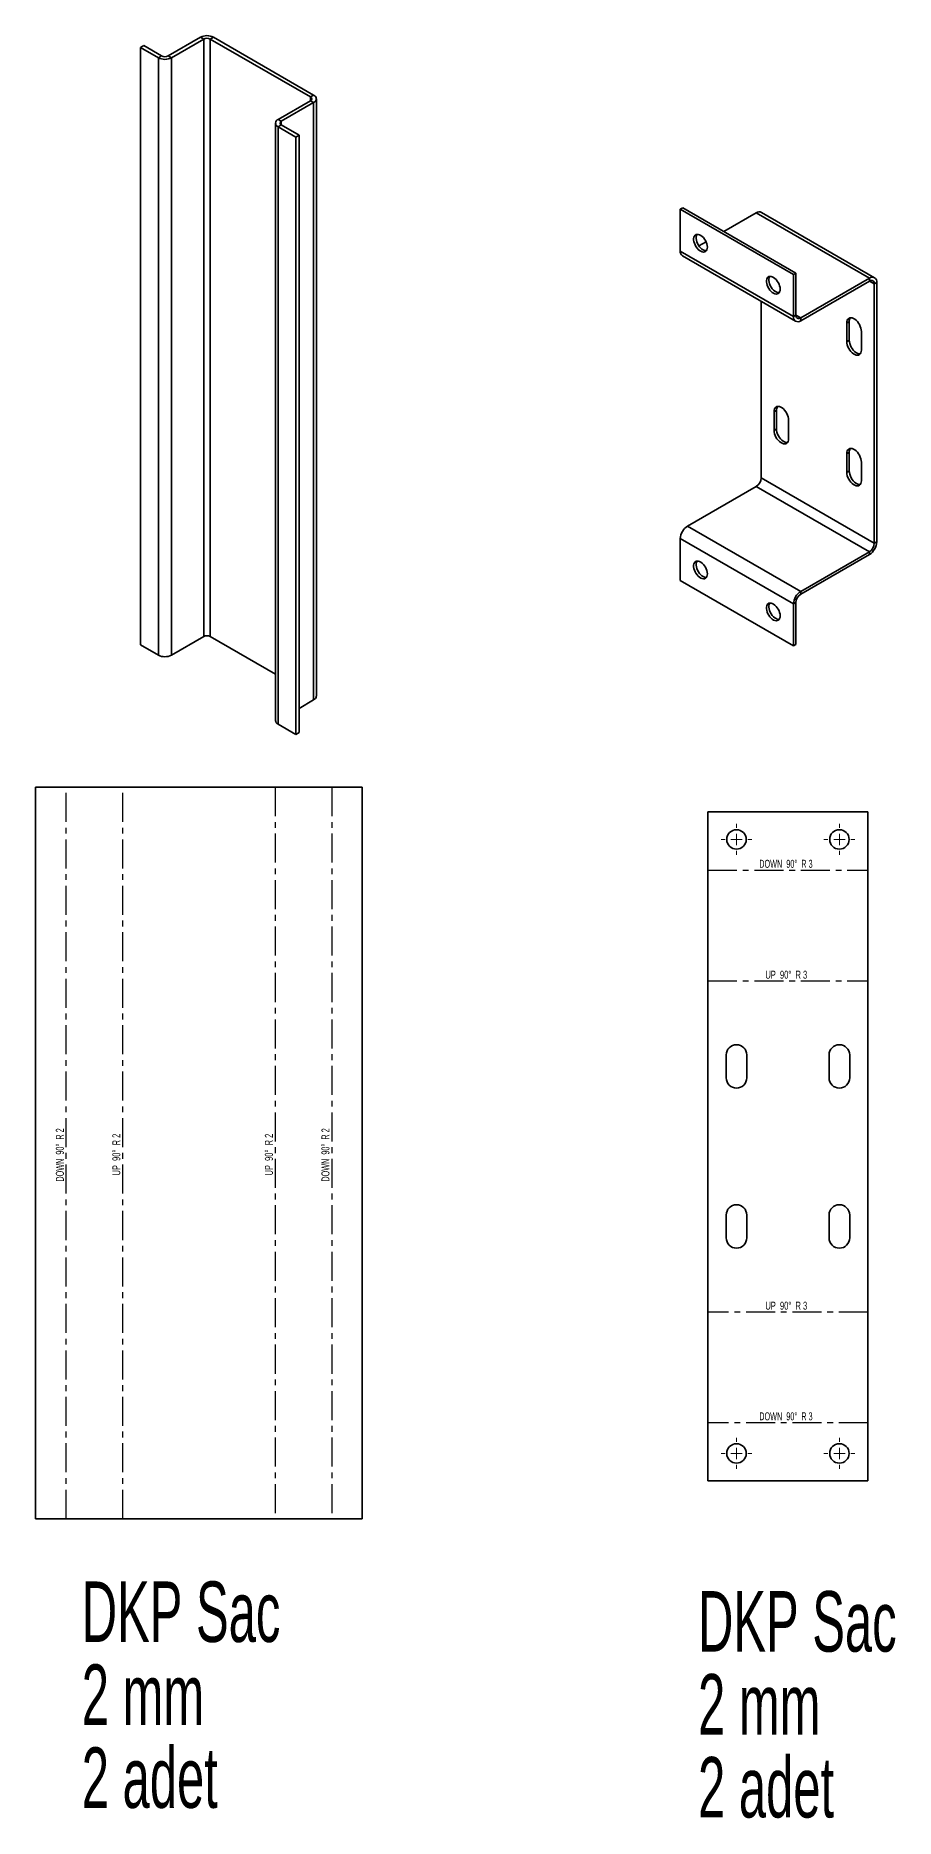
# Model space of a CAD drawing. Header units: millimetres. Extents: x -1278 to 755, y -664 to 781.
# Drawn here: x 379 to 755, y -650 to 130 of the extents above; entities that cross this region are included whole.
import ezdxf

# ---------------------------------------------------------------- set-up
doc = ezdxf.new("R2010")
doc.units = ezdxf.units.MM
doc.linetypes.add('CENTERX2', pattern=[20.32, 12.7, -2.54, 2.54, -2.54])
doc.styles.add('SLDTEXTSTYLE0', font='TXT', dxfattribs={"width": 0.605})
doc.styles.add('SLDTEXTSTYLE1', font='TXT', dxfattribs={"width": 0.5675})
doc.styles.add('SLDTEXTSTYLE2', font='TXT', dxfattribs={"width": 0.56125})

# ---------------------------------------------------------------- blocks, each defined once
blk = doc.blocks.new('SW_NOTE_0_1')
at = {"color": 0, "linetype": 'Continuous', "lineweight": 0, "char_height": 26.458, "attachment_point": 1, "style": 'SLDTEXTSTYLE0'}
for s, insert in [('DKP Sac', (0, 34.11)), ('2 mm', (0, -2.17)), ('2 adet', (0, -38.45))]:
    blk.add_mtext(s, dxfattribs=dict(at, insert=insert))
blk = doc.blocks.new('SW_NOTE_0_2')
at = {"color": 0, "linetype": 'Continuous', "lineweight": 0, "char_height": 26.458, "attachment_point": 1, "style": 'SLDTEXTSTYLE0'}
for s, insert in [('DKP Sac', (0, 34.11)), ('2 mm', (0, -2.17)), ('2 adet', (0, -38.45))]:
    blk.add_mtext(s, dxfattribs=dict(at, insert=insert))
blk = doc.blocks.new('SW_CENTERMARKSYMBOL_0')
at = {"color": 0, "linetype": 'Continuous', "lineweight": 18}
for p, q in [((-5, 0), (-6.75, 0)), ((0, 0), (-2.5, 0)), ((0, 5), (0, 6.75)), ((0, 0), (0, 2.5)), ((0, 0), (0, -2.5)), ((0, 0), (2.5, 0)), ((5, 0), (6.75, 0)), ((0, -5), (0, -6.75))]:
    blk.add_line(p, q, dxfattribs=at)
blk = doc.blocks.new('SW_CENTERMARKSYMBOL_1')
at = {"color": 0, "linetype": 'Continuous', "lineweight": 18}
for p, q in [((-5, 0), (-6.75, 0)), ((0, 0), (-2.5, 0)), ((0, 5), (0, 6.75)), ((0, 0), (0, 2.5)), ((0, 0), (0, -2.5)), ((0, 0), (2.5, 0)), ((5, 0), (6.75, 0)), ((0, -5), (0, -6.75))]:
    blk.add_line(p, q, dxfattribs=at)
blk = doc.blocks.new('SW_CENTERMARKSYMBOL_2')
at = {"color": 0, "linetype": 'Continuous', "lineweight": 18}
for p, q in [((-5, 0), (-6.75, 0)), ((0, 0), (-2.5, 0)), ((0, 5), (0, 6.75)), ((0, 0), (0, 2.5)), ((0, 0), (0, -2.5)), ((0, 0), (2.5, 0)), ((5, 0), (6.75, 0)), ((0, -5), (0, -6.75))]:
    blk.add_line(p, q, dxfattribs=at)
blk = doc.blocks.new('SW_CENTERMARKSYMBOL_3')
at = {"color": 0, "linetype": 'Continuous', "lineweight": 18}
for p, q in [((-5, 0), (-6.75, 0)), ((0, 0), (-2.5, 0)), ((0, 5), (0, 6.75)), ((0, 0), (0, 2.5)), ((0, 0), (0, -2.5)), ((0, 0), (2.5, 0)), ((5, 0), (6.75, 0)), ((0, -5), (0, -6.75))]:
    blk.add_line(p, q, dxfattribs=at)

msp = doc.modelspace()

# ---------------------------------------------------------------- linework, layer by layer
at = {"color": 7, "linetype": 'Continuous', "lineweight": 35}
for p, q in [((425.25, 124.87), (426.67, 125.68)), ((433.03, 120.38), (425.25, 124.87)), ((425.25, 124.87), (425.25, -136.43)), ((434.45, 121.19), (426.67, 125.68)), ((451.42, 129.36), (437.28, 121.19)), ((452.83, 128.54), (438.69, 120.38)), ((452.83, 128.54), (451.42, 129.36)), ((452.83, 128.54), (452.83, -132.75)), ((457.07, 129.36), (455.66, 128.54)), ((499.5, 103.23), (455.66, 128.54)), ((455.66, 128.54), (455.66, -132.75)), ((500.91, 104.05), (457.07, 129.36)), ((433.03, 120.38), (434.45, 121.19)), ((433.03, 120.38), (433.03, -140.92)), ((437.28, 121.19), (438.69, 120.38)), ((438.69, 120.38), (438.69, -140.92)), ((485.36, 93.43), (499.5, 101.6)), ((499.5, 103.23), (500.91, 104.05)), ((499.5, 103.23), (499.5, 101.6)), ((500.91, 100.78), (499.5, 101.6)), ((502.09, -158.88), (502.09, 102.41)), ((486.77, 92.62), (500.91, 100.78)), ((500.91, 100.78), (500.91, -160.51)), ((484.19, 91.8), (484.19, -169.49)), ((485.36, 93.43), (486.77, 92.62)), ((486.77, 90.98), (485.36, 90.17)), ((493.14, 85.68), (485.36, 90.17)), ((485.36, 90.17), (485.36, -171.13)), ((486.77, 92.62), (486.77, 90.98)), ((494.55, 86.49), (486.77, 90.98)), ((494.55, 86.49), (493.14, 85.68)), ((494.55, 86.49), (494.55, -174.8)), ((493.14, 85.68), (493.14, -175.62)), ((661.25, 54.16), (662.31, 54.78)), ((711.81, 26.2), (662.31, 54.78)), ((710.75, 25.59), (661.25, 54.16)), ((661.25, 35.79), (661.25, 54.16)), ((694.48, 52.53), (680.35, 44.36)), ((743.98, 23.95), (694.48, 52.53)), ((746.23, 24.18), (696.73, 52.75)), ((672.54, 39.86), (669.41, 38.05)), ((710.75, 7.22), (661.25, 35.79)), ((662.18, 33.73), (711.68, 5.16)), ((710.75, 25.59), (711.81, 26.2)), ((710.75, 7.22), (710.75, 25.59)), ((711.81, 7.83), (711.81, 26.2)), ((743.98, 23.95), (713.93, 6.6)), ((743.98, 22.73), (743.98, 23.95)), ((743.98, 22.73), (713.93, 5.38)), ((746.1, 21.5), (743.98, 22.73)), ((747.16, 22.12), (746.1, 21.5)), ((746.1, -92), (746.1, 21.5)), ((747.16, -91.38), (747.16, 22.12)), ((696.61, -63.42), (696.61, 13.86)), ((710.75, 7.22), (711.81, 7.83)), ((713.93, 6.6), (711.81, 7.83)), ((713.93, 6.6), (713.93, 5.38)), ((735.14, 4.97), (734.08, 4.35)), ((734.08, 4.35), (734.08, -3.81)), ((735.14, 4.97), (735.14, -3.2)), ((740.45, -7.48), (740.45, 0.68)), ((735.14, -3.2), (734.08, -3.81)), ((703.32, -33.82), (702.26, -34.43)), ((702.26, -34.43), (702.26, -42.6)), ((703.32, -33.82), (703.32, -41.99)), ((708.63, -46.27), (708.63, -38.11)), ((703.32, -41.99), (702.26, -42.6)), ((735.14, -52.19), (734.08, -52.8)), ((734.08, -52.8), (734.08, -60.97)), ((735.14, -52.19), (735.14, -60.36)), ((735.14, -60.36), (734.08, -60.97)), ((740.45, -64.64), (740.45, -56.48)), ((664.43, -84.44), (694.48, -67.1)), ((743.98, -95.67), (694.48, -67.1)), ((746.1, -92), (696.61, -63.42)), ((713.93, -113.02), (664.43, -84.44)), ((710.75, -118.53), (661.25, -89.96)), ((661.25, -108.33), (661.25, -89.96)), ((746.1, -92), (747.16, -91.38)), ((713.93, -113.02), (743.98, -95.67)), ((713.93, -114.24), (743.98, -96.9)), ((743.98, -96.9), (743.98, -95.67)), ((710.75, -136.9), (661.25, -108.33)), ((713.93, -113.02), (713.93, -114.24)), ((711.81, -117.92), (710.75, -118.53)), ((710.75, -136.9), (710.75, -118.53)), ((711.81, -136.29), (711.81, -117.92)), ((433.03, -140.92), (425.25, -136.43)), ((452.83, -132.75), (438.69, -140.92)), ((484.19, -149.22), (455.66, -132.75)), ((711.81, -136.29), (710.75, -136.9)), ((494.55, -164.19), (500.91, -160.51)), ((493.14, -175.62), (485.36, -171.13)), ((494.55, -174.8), (493.14, -175.62)), ((379.35, -198.66), (379.35, -518.66)), ((522.2, -198.66), (379.35, -198.66)), ((522.2, -198.66), (522.2, -518.66)), ((743.33, -209.52), (673.33, -209.52)), ((673.33, -502.08), (673.33, -209.52)), ((743.33, -502.08), (743.33, -209.52)), ((681.33, -315.8), (681.33, -325.8)), ((690.33, -325.8), (690.33, -315.8)), ((726.33, -315.8), (726.33, -325.8)), ((735.33, -325.8), (735.33, -315.8)), ((681.33, -385.8), (681.33, -395.8)), ((690.33, -395.8), (690.33, -385.8)), ((726.33, -385.8), (726.33, -395.8)), ((735.33, -395.8), (735.33, -385.8)), ((743.33, -502.08), (673.33, -502.08)), ((522.2, -518.66), (379.35, -518.66))]:
    msp.add_line(p, q, dxfattribs=at)
at = {"color": 7, "linetype": 'CENTERX2'}
for p, q in [((392.7, -518.66), (392.7, -198.66)), ((417.42, -518.66), (417.42, -198.66)), ((484.13, -198.66), (484.13, -518.66)), ((508.84, -198.66), (508.84, -518.66)), ((673.33, -234.96), (743.33, -234.96)), ((673.33, -283.35), (743.33, -283.35)), ((743.33, -428.24), (673.33, -428.24)), ((743.33, -476.63), (673.33, -476.63))]:
    msp.add_line(p, q, dxfattribs=at)
at = {"color": 7, "linetype": 'Continuous', "lineweight": 35, "flags": 128}
for points in [[(673.09, 37.53), (673.04, 38.22), (672.88, 38.94), (672.62, 39.68), (672.26, 40.4), (671.83, 41.08), (671.34, 41.7), (670.8, 42.23), (670.23, 42.65), (669.66, 42.94), (669.11, 43.11), (668.59, 43.14), (668.12, 43.02), (667.73, 42.77), (667.42, 42.39), (667.21, 41.9), (667.1, 41.32), (667.1, 40.66), (667.21, 39.95), (667.42, 39.21), (667.73, 38.48), (668.12, 37.78), (668.59, 37.12), (669.11, 36.55), (669.66, 36.07), (670.23, 35.71), (670.8, 35.48), (671.34, 35.38), (671.83, 35.43), (672.26, 35.61), (672.62, 35.93), (672.88, 36.36), (673.04, 36.9), (673.09, 37.53)], [(668.56, 43.13), (668.48, 43.01), (668.27, 42.52), (668.16, 41.93), (668.16, 41.27), (668.27, 40.56), (668.48, 39.83), (668.79, 39.09), (669.18, 38.39), (669.65, 37.74), (670.17, 37.16), (670.72, 36.69), (671.29, 36.33), (671.86, 36.09), (672.4, 36), (672.68, 36)], [(704.91, 19.16), (704.86, 19.85), (704.7, 20.57), (704.44, 21.31), (704.08, 22.03), (703.65, 22.71), (703.16, 23.33), (702.62, 23.86), (702.05, 24.28), (701.48, 24.57), (700.93, 24.74), (700.41, 24.77), (699.94, 24.65), (699.55, 24.4), (699.24, 24.03), (699.03, 23.54), (698.92, 22.95), (698.92, 22.29), (699.03, 21.58), (699.24, 20.84), (699.55, 20.11), (699.94, 19.41), (700.41, 18.76), (700.93, 18.18), (701.48, 17.7), (702.05, 17.34), (702.62, 17.11), (703.16, 17.02), (703.65, 17.06), (704.08, 17.24), (704.44, 17.56), (704.7, 17.99), (704.86, 18.53), (704.91, 19.16)], [(700.38, 24.76), (700.3, 24.64), (700.09, 24.15), (699.98, 23.56), (699.98, 22.9), (700.09, 22.19), (700.3, 21.46), (700.61, 20.72), (701, 20.02), (701.47, 19.37), (701.99, 18.79), (702.54, 18.32), (703.11, 17.96), (703.68, 17.72), (704.22, 17.63), (704.5, 17.63)], [(740.45, 0.68), (740.39, 1.39), (740.23, 2.13), (739.97, 2.89), (739.62, 3.64), (739.18, 4.34), (738.68, 4.99), (738.14, 5.55), (737.56, 6.01), (736.97, 6.35), (736.39, 6.55), (735.85, 6.63), (735.35, 6.56), (734.91, 6.35), (734.56, 6.01), (734.3, 5.56), (734.14, 5), (734.08, 4.35)], [(734.08, -3.81), (734.14, -4.52), (734.3, -5.26), (734.56, -6.02), (734.91, -6.77), (735.35, -7.47), (735.85, -8.12), (736.39, -8.68), (736.97, -9.14), (737.56, -9.48), (738.14, -9.68), (738.68, -9.76), (739.18, -9.69), (739.62, -9.48), (739.97, -9.14), (740.23, -8.69), (740.39, -8.13), (740.45, -7.48)], [(735.14, -3.2), (735.2, -3.91), (735.36, -4.65), (735.62, -5.41), (735.97, -6.15), (736.41, -6.86), (736.91, -7.51), (737.45, -8.07), (738.03, -8.52), (738.62, -8.86), (739.2, -9.07), (739.74, -9.14), (739.98, -9.13)], [(708.63, -38.11), (708.57, -37.4), (708.41, -36.66), (708.15, -35.9), (707.8, -35.15), (707.36, -34.45), (706.86, -33.8), (706.32, -33.24), (705.74, -32.78), (705.15, -32.44), (704.57, -32.23), (704.03, -32.16), (703.53, -32.23), (703.09, -32.44), (702.74, -32.78), (702.48, -33.23), (702.32, -33.79), (702.26, -34.43)], [(702.26, -42.6), (702.32, -43.31), (702.48, -44.05), (702.74, -44.81), (703.09, -45.55), (703.53, -46.26), (704.03, -46.91), (704.57, -47.47), (705.15, -47.93), (705.74, -48.26), (706.32, -48.47), (706.86, -48.54), (707.36, -48.48), (707.8, -48.27), (708.15, -47.93), (708.41, -47.48), (708.57, -46.92), (708.63, -46.27)], [(703.32, -41.99), (703.38, -42.69), (703.54, -43.44), (703.8, -44.2), (704.15, -44.94), (704.59, -45.65), (705.09, -46.29), (705.63, -46.86), (706.21, -47.31), (706.8, -47.65), (707.38, -47.86), (707.92, -47.93), (708.16, -47.92)], [(740.45, -56.48), (740.39, -55.77), (740.23, -55.03), (739.97, -54.27), (739.62, -53.52), (739.18, -52.82), (738.68, -52.17), (738.14, -51.61), (737.56, -51.15), (736.97, -50.81), (736.39, -50.6), (735.85, -50.53), (735.35, -50.6), (734.91, -50.81), (734.56, -51.14), (734.3, -51.6), (734.14, -52.16), (734.08, -52.8)], [(734.08, -60.97), (734.14, -61.68), (734.3, -62.42), (734.56, -63.18), (734.91, -63.92), (735.35, -64.63), (735.85, -65.28), (736.39, -65.84), (736.97, -66.3), (737.56, -66.63), (738.14, -66.84), (738.68, -66.91), (739.18, -66.84), (739.62, -66.64), (739.97, -66.3), (740.23, -65.85), (740.39, -65.29), (740.45, -64.64)], [(735.14, -60.36), (735.2, -61.06), (735.36, -61.81), (735.62, -62.57), (735.97, -63.31), (736.41, -64.02), (736.91, -64.66), (737.45, -65.22), (738.03, -65.68), (738.62, -66.02), (739.2, -66.23), (739.74, -66.3), (739.98, -66.29)], [(673.09, -105.37), (673.04, -104.68), (672.88, -103.95), (672.62, -103.22), (672.26, -102.49), (671.83, -101.81), (671.34, -101.2), (670.8, -100.67), (670.23, -100.25), (669.66, -99.95), (669.11, -99.79), (668.59, -99.76), (668.12, -99.87), (667.73, -100.12), (667.42, -100.5), (667.21, -100.99), (667.1, -101.58), (667.1, -102.24), (667.21, -102.95), (667.42, -103.68), (667.73, -104.41), (668.12, -105.12), (668.59, -105.77), (669.11, -106.34), (669.66, -106.82), (670.23, -107.18), (670.8, -107.41), (671.34, -107.51), (671.83, -107.47), (672.26, -107.28), (672.62, -106.97), (672.88, -106.53), (673.04, -105.99), (673.09, -105.37)], [(668.56, -99.76), (668.48, -99.89), (668.27, -100.38), (668.16, -100.96), (668.16, -101.62), (668.27, -102.33), (668.48, -103.07), (668.79, -103.8), (669.18, -104.51), (669.65, -105.16), (670.17, -105.73), (670.72, -106.21), (671.29, -106.57), (671.86, -106.8), (672.4, -106.9), (672.68, -106.89)], [(704.91, -123.74), (704.86, -123.05), (704.7, -122.32), (704.44, -121.58), (704.08, -120.86), (703.65, -120.18), (703.16, -119.57), (702.62, -119.04), (702.05, -118.62), (701.48, -118.32), (700.93, -118.15), (700.41, -118.13), (699.94, -118.24), (699.55, -118.49), (699.24, -118.87), (699.03, -119.36), (698.92, -119.94), (698.92, -120.6), (699.03, -121.31), (699.24, -122.05), (699.55, -122.78), (699.94, -123.49), (700.41, -124.14), (700.93, -124.71), (701.48, -125.19), (702.05, -125.55), (702.62, -125.78), (703.16, -125.88), (703.65, -125.83), (704.08, -125.65), (704.44, -125.34), (704.7, -124.9), (704.86, -124.36), (704.91, -123.74)], [(700.38, -118.13), (700.3, -118.26), (700.09, -118.75), (699.98, -119.33), (699.98, -119.99), (700.09, -120.7), (700.3, -121.44), (700.61, -122.17), (701, -122.88), (701.47, -123.53), (701.99, -124.1), (702.54, -124.58), (703.11, -124.94), (703.68, -125.17), (704.22, -125.27), (704.5, -125.26)]]:
    msp.add_lwpolyline(points, dxfattribs=at)
at = {"color": 7, "linetype": 'Continuous', "lineweight": 35}
for centre in [(685.83, -221.52), (730.83, -221.52), (685.83, -490.08), (730.83, -490.08)]:
    msp.add_circle(centre, 4.25, dxfattribs=at)
for centre, radius, start, end in [((454.25, 123.9), 6.15, 62.60967, 117.39033), ((454.25, 125.81), 3.07, 62.60967, 117.39033), ((435.86, 125.83), 6.15, 242.60967, 297.39033), ((435.86, 123.92), 3.07, 242.60967, 297.39033), ((499.19, 102.41), 0.873, 290.78342, 69.21658), ((500.3, 102.41), 1.75, 290.78342, 69.21658), ((485.98, 91.8), 1.75, 110.78342, 249.21658), ((487.08, 91.8), 0.873, 110.78342, 249.21658), ((695.8, 50.69), 2.26, 65.69288, 125.61758), ((663.46, 35.55), 2.22, 173.70115, 234.98667), ((745.22, 22.43), 1.97, 350.78596, 129.20329), ((744.81, 21.71), 1.31, 350.78596, 129.20329), ((713.1, 7.62), 1.31, 170.78596, 309.20329), ((712.69, 6.9), 1.97, 170.78596, 309.20329), ((737.84, 5.09), 2.7, 145.76176, 182.64452), ((706.02, -33.7), 2.7, 145.76176, 182.64452), ((737.84, -52.07), 2.7, 145.76176, 182.64452), ((692, -63.21), 4.61, 302.60548, 357.39452), ((668.16, -90.27), 6.92, 122.60548, 177.39452), ((740.26, -91.07), 6.92, 302.60548, 357.39452), ((741.5, -91.79), 4.61, 302.60548, 357.39452), ((717.66, -118.84), 6.92, 122.60548, 177.39452), ((716.41, -118.13), 4.61, 122.60548, 177.39452), ((454.25, -135.48), 3.07, 62.60967, 117.39033), ((435.86, -135.46), 6.15, 242.60967, 297.39033), ((500.08, -158.68), 2.01, 294.37466, 354.3052), ((486.19, -169.29), 2.01, 185.6948, 245.62534), ((685.83, -315.8), 4.5, 0, 180), ((730.83, -315.8), 4.5, 0, 180), ((685.83, -325.8), 4.5, 180, 0), ((730.83, -325.8), 4.5, 180, 0), ((685.83, -385.8), 4.5, 0, 180), ((730.83, -385.8), 4.5, 0, 180), ((685.83, -395.8), 4.5, 180, 0), ((730.83, -395.8), 4.5, 180, 0)]:
    msp.add_arc(centre, radius, start, end, dxfattribs=at)

# ---------------------------------------------------------------- block references
at = {"color": 7, "linetype": 'Continuous', "lineweight": 0}
for name, p in [('SW_CENTERMARKSYMBOL_3', (685.83, -221.52)), ('SW_CENTERMARKSYMBOL_2', (730.83, -221.52)), ('SW_CENTERMARKSYMBOL_0', (685.83, -490.08)), ('SW_CENTERMARKSYMBOL_1', (730.83, -490.08)), ('SW_NOTE_0_1', (399.51, -580.2)), ('SW_NOTE_0_2', (669.02, -584.41))]:
    msp.add_blockref(name, p, dxfattribs=at)

# ---------------------------------------------------------------- texts
at = {"color": 7, "linetype": 'Continuous', "lineweight": 0, "char_height": 3.5, "attachment_point": 2}
for s, insert, style in [('DOWN  90°  R 3', (707.45, -230.43), 'SLDTEXTSTYLE1'), ('UP  90°  R 3', (707.61, -278.94), 'SLDTEXTSTYLE2'), ('UP  90°  R 3', (707.61, -423.71), 'SLDTEXTSTYLE2'), ('DOWN  90°  R 3', (707.45, -472.1), 'SLDTEXTSTYLE1')]:
    msp.add_mtext(s, dxfattribs=dict(at, insert=insert, style=style))
at = {"color": 7, "linetype": 'Continuous', "lineweight": 0, "char_height": 3.5, "attachment_point": 2, "rotation": 90}
for s, insert, style in [('DOWN  90°  R 2', (388.17, -359.54), 'SLDTEXTSTYLE1'), ('DOWN  90°  R 2', (504.31, -359.54), 'SLDTEXTSTYLE1'), ('UP  90°  R 2', (412.88, -359.38), 'SLDTEXTSTYLE2'), ('UP  90°  R 2', (479.59, -359.38), 'SLDTEXTSTYLE2')]:
    msp.add_mtext(s, dxfattribs=dict(at, insert=insert, style=style))

doc.saveas('drawing.dxf')
